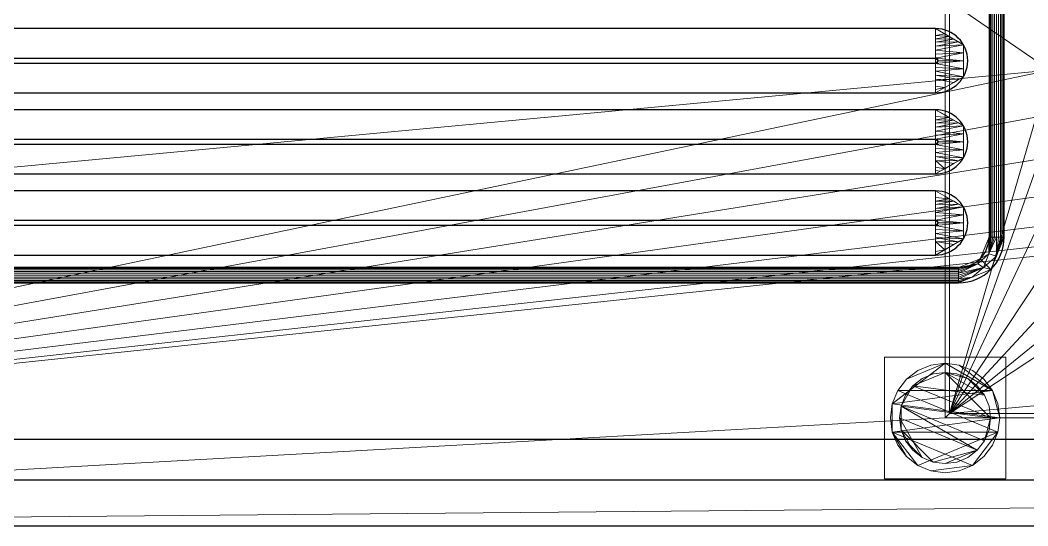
# Model space of a CAD drawing. Header units: millimetres. Extents: x -1 to 1801, y -701 to 1.
# Drawn here: x 330.9 to 662.8, y -700 to -533.6 of the extents above; entities that cross this region are included whole.
import ezdxf

# ---------------------------------------------------------------- set-up
doc = ezdxf.new("R2010")
doc.units = ezdxf.units.MM
for name, color, linetype in [('IQ_200_2D', 1, 'Continuous'), ('IQ_200_3D', 1, 'Continuous'), ('IQ_204_2D', 7, 'Continuous'), ('IQ_204_3D', 7, 'Continuous')]:
    doc.layers.add(name, color=color, linetype=linetype)

msp = doc.modelspace()

# ---------------------------------------------------------------- linework, layer by layer
at = {"layer": 'IQ_200_2D'}
msp.add_line((0, -700), (1800, -700), dxfattribs=at)
at = {"layer": 'IQ_204_2D'}
for p, q in [((649.96, -115), (649.96, -605)), ((654.96, -605), (654.96, -115)), ((632.38, -536.34), (73.48, -536.34)), ((73.44, -546.02), (632.34, -546.02)), ((632.34, -547.78), (73.44, -547.78)), ((73.48, -557.46), (632.38, -557.46)), ((632.38, -563.04), (73.48, -563.04)), ((73.44, -572.72), (632.34, -572.72)), ((632.34, -574.48), (73.44, -574.48)), ((73.48, -584.16), (632.38, -584.16)), ((632.38, -589.74), (73.48, -589.74)), ((73.44, -599.42), (632.34, -599.42)), ((632.34, -601.18), (73.44, -601.18)), ((73.48, -610.86), (632.38, -610.86)), ((639.96, -615), (66, -615)), ((66, -620), (639.96, -620)), ((1710, -671.61), (90, -671.61)), ((90, -684.89), (1710, -684.89))]:
    msp.add_line(p, q, dxfattribs=at)
for centre, radius, end in [((632.38, -546.9), 10.56, 90), ((632.34, -546.9), 0.877, 90), ((632.38, -573.6), 10.56, 90), ((632.34, -573.6), 0.877, 90), ((632.38, -600.3), 10.56, 90), ((632.34, -600.3), 0.877, 90), ((639.96, -605), 15, 0), ((639.96, -605), 10, 0)]:
    msp.add_arc(centre, radius, 270, end, dxfattribs=at)

# ---------------------------------------------------------------- meshes
at = {"layer": 'IQ_200_3D', "lineweight": 18}
mesh = msp.add_polyface(dxfattribs=at)
corners = [(0, 0, 850), (0, -700, 850), (1800, -700, 850), (1800, 0, 850), (1220, -550, 850), (1220, -150, 850), (1221.87, -135.76, 850), (1227.37, -122.5, 850), (1236.11, -111.11, 850), (1247.5, -102.37, 850), (1260.76, -96.87, 850), (1275, -95, 850), (1675, -95, 850), (1689.24, -96.87, 850), (1702.5, -102.37, 850), (1713.89, -111.11, 850), (1722.63, -122.5, 850), (1728.13, -135.76, 850), (1730, -150, 850), (1730, -550, 850), (1728.13, -564.24, 850), (1722.63, -577.5, 850), (1713.89, -588.89, 850), (1702.5, -597.63, 850), (1689.24, -603.13, 850), (1675, -605, 850), (1275, -605, 850), (1260.76, -603.13, 850), (1247.5, -597.63, 850), (1236.11, -588.89, 850), (1227.37, -577.5, 850), (1221.87, -564.24, 850), (1125, -95, 850), (1139.24, -96.87, 850), (1152.5, -102.37, 850), (1163.89, -111.11, 850), (1172.63, -122.5, 850), (1178.13, -135.76, 850), (1180, -150, 850), (1180, -550, 850), (1178.13, -564.24, 850), (1172.63, -577.5, 850), (1163.89, -588.89, 850), (1152.5, -597.63, 850), (1139.24, -603.13, 850), (1125, -605, 850), (725, -605, 850), (710.76, -603.13, 850), (697.5, -597.63, 850), (686.11, -588.89, 850), (677.37, -577.5, 850), (671.87, -564.24, 850), (670, -550, 850), (670, -150, 850), (671.87, -135.76, 850), (677.37, -122.5, 850), (686.11, -111.11, 850), (697.5, -102.37, 850), (710.76, -96.87, 850), (725, -95, 850), (1184, -100, 850), (1184.55, -95.86, 850), (1186.14, -92, 850), (1188.69, -88.69, 850), (1192, -86.14, 850), (1195.86, -84.55, 850), (1200, -84, 850), (1204.14, -84.55, 850), (1208, -86.14, 850), (1211.31, -88.69, 850), (1213.86, -92, 850), (1215.45, -95.86, 850), (1216, -100, 850), (1215.45, -104.14, 850), (1213.86, -108, 850), (1211.31, -111.31, 850), (1208, -113.86, 850), (1204.14, -115.45, 850), (1200, -116, 850), (1195.86, -115.45, 850), (1192, -113.86, 850), (1188.69, -111.31, 850), (1186.14, -108, 850), (1184.55, -104.14, 850), (1764.5, -664.5, 850), (635.5, -664.5, 850), (635.5, -84.5, 850), (637, -84.5, 850), (637, -663, 850), (1763, -663, 850), (1763, -84.5, 850), (1764.5, -84.5, 850)]
mesh.append_faces([[corners[k] for k in face] for face in [(47, 88, 48), (85, 1, 86), (39, 4, 40), (27, 44, 28), (24, 89, 25), (21, 89, 22), (15, 90, 16)]], dxfattribs={"vtx0": -1, "vtx1": -1})
mesh.append_faces([[corners[k] for k in face] for face in [(26, 88, 46, 45), (3, 90, 14, 13)]], dxfattribs={"vtx0": -1, "vtx1": -1, "vtx3": -1})
mesh.append_faces([[corners[k] for k in face] for face in [(84, 2, 1, 85), (88, 52, 51), (88, 50, 49), (88, 51, 50), (87, 54, 53), (88, 47, 46), (26, 45, 44, 27), (87, 57, 56), (87, 58, 57), (87, 59, 58), (87, 56, 55), (35, 61, 60), (34, 63, 62), (35, 60, 83), (89, 24, 23), (89, 23, 22), (88, 26, 25, 89), (89, 21, 20), (18, 90, 89, 19), (90, 17, 16), (8, 74, 73), (11, 68, 67), (8, 71, 70, 9), (90, 15, 14), (3, 13, 12), (3, 12, 11), (3, 91, 90)]], dxfattribs={"vtx0": -1, "vtx2": -1})
mesh.append_faces([[corners[k] for k in face] for face in [(3, 66, 65, 87), (11, 67, 66, 3)]], dxfattribs={"vtx0": -1, "vtx2": -1, "vtx3": -1})
mesh.append_faces([[corners[k] for k in face] for face in [(49, 48, 88), (55, 54, 87), (0, 3, 87), (80, 79, 37), (82, 81, 36), (78, 77, 6), (20, 19, 89), (76, 75, 7), (73, 72, 8), (18, 17, 90), (72, 71, 8)]], dxfattribs={"vtx1": -1, "vtx2": -1})
mesh.append_faces([[corners[k] for k in face] for face in [(79, 78, 6, 37), (32, 59, 87, 65)]], dxfattribs={"vtx1": -1, "vtx2": -1, "vtx3": -1})
mesh.append_faces([[corners[k] for k in face] for face in [(88, 87, 53, 52), (29, 28, 44, 43), (30, 29, 43, 42), (4, 31, 41, 40), (6, 5, 38, 37), (81, 80, 37, 36), (31, 30, 42, 41), (62, 61, 35, 34), (1, 0, 87, 86), (65, 64, 33, 32), (64, 63, 34, 33), (36, 35, 83, 82), (5, 4, 39, 38), (77, 76, 7, 6), (3, 2, 84, 91), (8, 7, 75, 74), (10, 9, 70, 69), (11, 10, 69, 68)]], dxfattribs={"vtx1": -1, "vtx3": -1})
mesh = msp.add_polyface(dxfattribs=at)
corners = [(0, -700, 900), (0, -23, 900), (1800, -23, 900), (1800, -700, 900), (1710, -35.11, 900), (90, -35.11, 900), (70.62, -37.66, 900), (52.56, -45.15, 900), (37.05, -57.05, 900), (25.15, -72.56, 900), (17.66, -90.62, 900), (15.11, -110, 900), (15.11, -610, 900), (17.66, -629.38, 900), (25.15, -647.44, 900), (37.05, -662.95, 900), (52.56, -674.85, 900), (70.62, -682.34, 900), (90, -684.89, 900), (1710, -684.89, 900), (1729.38, -682.34, 900), (1747.44, -674.85, 900), (1762.95, -662.95, 900), (1774.85, -647.44, 900), (1782.34, -629.38, 900), (1784.89, -610, 900), (1784.89, -110, 900), (1782.34, -90.62, 900), (1774.85, -72.56, 900), (1762.95, -57.05, 900), (1747.44, -45.15, 900), (1729.38, -37.66, 900)]
mesh.append_faces([[corners[k] for k in face] for face in [(8, 1, 9), (4, 1, 6, 5), (13, 0, 14), (30, 2, 31), (27, 2, 28), (20, 3, 21), (22, 3, 23)]], dxfattribs={"vtx0": -1, "vtx1": -1})
mesh.append_faces([[corners[k] for k in face] for face in [(1, 11, 10), (0, 12, 11, 1), (1, 8, 7), (1, 7, 6), (0, 13, 12), (0, 16, 15), (0, 17, 16), (1, 4, 31, 2), (2, 30, 29), (2, 27, 26), (3, 22, 21), (3, 25, 24)]], dxfattribs={"vtx0": -1, "vtx2": -1})
mesh.append_faces([[corners[k] for k in face] for face in [(10, 9, 1), (15, 14, 0), (29, 28, 2), (24, 23, 3)]], dxfattribs={"vtx1": -1, "vtx2": -1})
mesh.append_faces([[corners[k] for k in face] for face in [(3, 2, 26, 25), (0, 3, 20, 19)]], dxfattribs={"vtx1": -1, "vtx3": -1})
mesh.append_faces([[corners[k] for k in face] for face in [(19, 18, 17, 0)]], dxfattribs={"vtx2": -1, "vtx3": -1})
mesh = msp.add_polyface(dxfattribs=at)
corners = [(90, -48.39, 890), (1710, -48.39, 890), (1733.58, -53.08, 890), (1753.56, -66.44, 890), (1766.92, -86.42, 890), (1771.61, -110, 890), (1771.61, -610, 890), (1766.92, -633.58, 890), (1753.56, -653.56, 890), (1733.58, -666.92, 890), (1710, -671.61, 890), (90, -671.61, 890), (66.42, -666.92, 890), (46.44, -653.56, 890), (33.08, -633.58, 890), (28.39, -610, 890), (28.39, -110, 890), (33.08, -86.42, 890), (46.44, -66.44, 890), (66.42, -53.08, 890), (1220, -150, 890), (1220, -550, 890), (1221.87, -564.24, 890), (1227.37, -577.5, 890), (1236.11, -588.89, 890), (1247.5, -597.63, 890), (1260.76, -603.13, 890), (1275, -605, 890), (1675, -605, 890), (1689.24, -603.13, 890), (1702.5, -597.63, 890), (1713.89, -588.89, 890), (1722.63, -577.5, 890), (1728.13, -564.24, 890), (1730, -550, 890), (1730, -150, 890), (1728.13, -135.76, 890), (1722.63, -122.5, 890), (1713.89, -111.11, 890), (1702.5, -102.37, 890), (1689.24, -96.87, 890), (1675, -95, 890), (1275, -95, 890), (1260.76, -96.87, 890), (1247.5, -102.37, 890), (1236.11, -111.11, 890), (1227.37, -122.5, 890), (1221.87, -135.76, 890), (1180, -150, 890), (1178.13, -135.76, 890), (1172.63, -122.5, 890), (1163.89, -111.11, 890), (1152.5, -102.37, 890), (1139.24, -96.87, 890), (1125, -95, 890), (725, -95, 890), (710.76, -96.87, 890), (697.5, -102.37, 890), (686.11, -111.11, 890), (677.37, -122.5, 890), (671.87, -135.76, 890), (670, -150, 890), (670, -550, 890), (671.87, -564.24, 890), (677.37, -577.5, 890), (686.11, -588.89, 890), (697.5, -597.63, 890), (710.76, -603.13, 890), (725, -605, 890), (1125, -605, 890), (1139.24, -603.13, 890), (1152.5, -597.63, 890), (1163.89, -588.89, 890), (1172.63, -577.5, 890), (1178.13, -564.24, 890), (1180, -550, 890), (1216, -100, 890), (1215.45, -95.86, 890), (1213.86, -92, 890), (1211.31, -88.69, 890), (1208, -86.14, 890), (1204.14, -84.55, 890), (1200, -84, 890), (1195.86, -84.55, 890), (1192, -86.14, 890), (1188.69, -88.69, 890), (1186.14, -92, 890), (1184.55, -95.86, 890), (1184, -100, 890), (1184.55, -104.14, 890), (1186.14, -108, 890), (1188.69, -111.31, 890), (1192, -113.86, 890), (1195.86, -115.45, 890), (1200, -116, 890), (1204.14, -115.45, 890), (1208, -113.86, 890), (1211.31, -111.31, 890), (1213.86, -108, 890), (1215.45, -104.14, 890)]
mesh.append_faces([[corners[k] for k in face] for face in [(12, 15, 14, 13)]], dxfattribs={"vtx0": -1})
mesh.append_faces([[corners[k] for k in face] for face in [(65, 11, 66), (64, 11, 65), (15, 62, 16), (62, 11, 63), (73, 22, 74), (57, 0, 58), (19, 16, 0), (86, 52, 87), (7, 30, 9, 8), (32, 6, 33), (96, 46, 97), (76, 45, 77)]], dxfattribs={"vtx0": -1, "vtx1": -1})
mesh.append_faces([[corners[k] for k in face] for face in [(93, 49, 47, 94)]], dxfattribs={"vtx0": -1, "vtx1": -1, "vtx2": -1})
mesh.append_faces([[corners[k] for k in face] for face in [(69, 10, 28, 27), (42, 1, 82, 81)]], dxfattribs={"vtx0": -1, "vtx1": -1, "vtx3": -1})
mesh.append_faces([[corners[k] for k in face] for face in [(0, 61, 60), (0, 60, 59), (22, 73, 72, 23), (47, 49, 48, 20), (91, 50, 49, 92), (0, 57, 56), (51, 90, 89), (49, 93, 92), (20, 48, 75, 21), (95, 47, 46, 96), (47, 95, 94), (29, 10, 9, 30), (6, 31, 30, 7), (4, 37, 36, 5), (46, 98, 97), (1, 39, 38, 2), (82, 1, 0)]], dxfattribs={"vtx0": -1, "vtx2": -1})
mesh.append_faces([[corners[k] for k in face] for face in [(16, 62, 61, 0)]], dxfattribs={"vtx0": -1, "vtx2": -1, "vtx3": -1})
mesh.append_faces([[corners[k] for k in face] for face in [(64, 63, 11), (67, 66, 11), (68, 67, 11), (59, 58, 0), (56, 55, 0), (89, 88, 51), (29, 28, 10), (24, 23, 72), (32, 31, 6), (34, 33, 6), (36, 35, 5), (76, 99, 45), (79, 78, 44), (38, 37, 4), (41, 40, 1), (42, 41, 1), (40, 39, 1)]], dxfattribs={"vtx1": -1, "vtx2": -1})
mesh.append_faces([[corners[k] for k in face] for face in [(12, 11, 62, 15), (83, 82, 0, 55)]], dxfattribs={"vtx1": -1, "vtx2": -1, "vtx3": -1})
mesh.append_faces([[corners[k] for k in face] for face in [(27, 26, 70, 69), (26, 25, 71, 70), (11, 10, 69, 68), (22, 21, 75, 74), (25, 24, 72, 71), (86, 85, 53, 52), (84, 83, 55, 54), (85, 84, 54, 53), (91, 90, 51, 50), (52, 51, 88, 87), (6, 5, 35, 34), (46, 45, 99, 98), (43, 42, 81, 80), (45, 44, 78, 77), (44, 43, 80, 79)]], dxfattribs={"vtx1": -1, "vtx3": -1})
mesh.append_faces([[corners[k] for k in face] for face in [(4, 3, 2, 38)]], dxfattribs={"vtx2": -1, "vtx3": -1})
mesh.append_faces([[corners[k] for k in face] for face in [(19, 18, 17, 16)]], dxfattribs={"vtx3": -1})
mesh = msp.add_polyface(dxfattribs=at)
corners = [(1764.5, -664.5, 600), (1764.5, -84.5, 600), (1763, -84.5, 600), (1763, -663, 600), (637, -663, 600), (637, -84.5, 600), (635.5, -84.5, 600), (635.5, -664.5, 600)]
mesh.append_faces([[corners[k] for k in face] for face in [(5, 4, 7, 6)]], dxfattribs={"vtx1": -1})
mesh.append_faces([[corners[k] for k in face] for face in [(0, 7, 4, 3)]], dxfattribs={"vtx1": -1, "vtx3": -1})
mesh.append_faces([[corners[k] for k in face] for face in [(2, 1, 0, 3)]], dxfattribs={"vtx2": -1})
mesh = msp.add_polyface(dxfattribs=at)
corners = [(635.5, -84.5, 600), (635.5, -84.5, 850), (635.5, -664.5, 850), (635.5, -664.5, 600)]
mesh.append_faces([[corners[k] for k in face] for face in [(3, 2, 1, 0)]])
mesh = msp.add_polyface(dxfattribs=at)
corners = [(637, -663, 600), (637, -663, 850), (637, -84.5, 850), (637, -84.5, 600)]
mesh.append_faces([[corners[k] for k in face] for face in [(3, 2, 1, 0)]])
mesh = msp.add_polyface(dxfattribs=at)
corners = [(655.5, -644.5, 850), (655.5, -684.5, 850), (615.5, -684.5, 850), (615.5, -644.5, 850)]
mesh.append_faces([[corners[k] for k in face] for face in [(3, 2, 1, 0)]])
mesh = msp.add_polyface(dxfattribs=at)
corners = [(615.5, -684.5, 75), (655.5, -684.5, 75), (655.5, -644.5, 75), (615.5, -644.5, 75)]
mesh.append_faces([[corners[k] for k in face] for face in [(3, 2, 1, 0)]])
mesh = msp.add_polyface(dxfattribs=at)
corners = [(615.5, -644.5, 850), (615.5, -644.5, 75), (655.5, -644.5, 75), (655.5, -644.5, 850)]
mesh.append_faces([[corners[k] for k in face] for face in [(3, 2, 1, 0)]])
mesh = msp.add_polyface(dxfattribs=at)
corners = [(615.5, -684.5, 850), (615.5, -684.5, 75), (615.5, -644.5, 75), (615.5, -644.5, 850)]
mesh.append_faces([[corners[k] for k in face] for face in [(3, 2, 1, 0)]])
mesh = msp.add_polyface(dxfattribs=at)
corners = [(653.5, -664.5, 5), (652.89, -669.16, 5), (651.09, -673.5, 5), (648.23, -677.23, 5), (644.5, -680.09, 5), (640.16, -681.89, 5), (635.5, -682.5, 5), (630.84, -681.89, 5), (626.5, -680.09, 5), (622.77, -677.23, 5), (619.91, -673.5, 5), (618.11, -669.16, 5), (617.5, -664.5, 5), (618.11, -659.84, 5), (619.91, -655.5, 5), (622.77, -651.77, 5), (626.5, -648.91, 5), (630.84, -647.11, 5), (635.5, -646.5, 5), (640.16, -647.11, 5), (644.5, -648.91, 5), (648.23, -651.77, 5), (651.09, -655.5, 5), (652.89, -659.84, 5)]
mesh.append_faces([[corners[k] for k in face] for face in [(1, 4, 3, 2), (15, 18, 17, 16)]], dxfattribs={"vtx0": -1})
mesh.append_faces([[corners[k] for k in face] for face in [(11, 8, 7, 4), (4, 1, 0, 11), (22, 19, 18, 13)]], dxfattribs={"vtx0": -1, "vtx2": -1, "vtx3": -1})
mesh.append_faces([[corners[k] for k in face] for face in [(18, 15, 14, 13), (13, 0, 23, 22)]], dxfattribs={"vtx0": -1, "vtx3": -1})
mesh.append_faces([[corners[k] for k in face] for face in [(10, 9, 8, 11)]], dxfattribs={"vtx2": -1})
mesh.append_faces([[corners[k] for k in face] for face in [(13, 12, 11, 0)]], dxfattribs={"vtx2": -1, "vtx3": -1})
mesh.append_faces([[corners[k] for k in face] for face in [(7, 6, 5, 4), (22, 21, 20, 19)]], dxfattribs={"vtx3": -1})
mesh = msp.add_polyface(dxfattribs=at)
corners = [(653.5, -664.5, 0), (652.89, -659.84, 0), (651.09, -655.5, 0), (648.23, -651.77, 0), (644.5, -648.91, 0), (640.16, -647.11, 0), (635.5, -646.5, 0), (630.84, -647.11, 0), (626.5, -648.91, 0), (622.77, -651.77, 0), (619.91, -655.5, 0), (618.11, -659.84, 0), (617.5, -664.5, 0), (618.11, -669.16, 0), (619.91, -673.5, 0), (622.77, -677.23, 0), (626.5, -680.09, 0), (630.84, -681.89, 0), (635.5, -682.5, 0), (640.16, -681.89, 0), (644.5, -680.09, 0), (648.23, -677.23, 0), (651.09, -673.5, 0), (652.89, -669.16, 0)]
mesh.append_faces([[corners[k] for k in face] for face in [(2, 5, 4, 3), (17, 20, 19, 18)]], dxfattribs={"vtx0": -1})
mesh.append_faces([[corners[k] for k in face] for face in [(15, 13, 23, 16)]], dxfattribs={"vtx0": -1, "vtx1": -1, "vtx2": -1})
mesh.append_faces([[corners[k] for k in face] for face in [(6, 2, 10, 9)]], dxfattribs={"vtx0": -1, "vtx1": -1, "vtx3": -1})
mesh.append_faces([[corners[k] for k in face] for face in [(13, 11, 10, 23), (20, 17, 16, 23)]], dxfattribs={"vtx0": -1, "vtx2": -1, "vtx3": -1})
mesh.append_faces([[corners[k] for k in face] for face in [(1, 0, 2), (14, 13, 15), (12, 11, 13)]], dxfattribs={"vtx1": -1})
mesh.append_faces([[corners[k] for k in face] for face in [(6, 5, 2)]], dxfattribs={"vtx1": -1, "vtx2": -1})
mesh.append_faces([[corners[k] for k in face] for face in [(0, 23, 10, 2)]], dxfattribs={"vtx1": -1, "vtx2": -1, "vtx3": -1})
mesh.append_faces([[corners[k] for k in face] for face in [(9, 8, 7, 6), (23, 22, 21, 20)]], dxfattribs={"vtx3": -1})
mesh = msp.add_polyface(dxfattribs=at)
corners = [(653.5, -664.5, 5), (652.89, -659.84, 5), (651.09, -655.5, 5), (648.23, -651.77, 5), (644.5, -648.91, 5), (640.16, -647.11, 5), (635.5, -646.5, 5), (630.84, -647.11, 5), (626.5, -648.91, 5), (622.77, -651.77, 5), (619.91, -655.5, 5), (618.11, -659.84, 5), (617.5, -664.5, 5), (617.5, -664.5, 0), (618.11, -659.84, 0), (619.91, -655.5, 0), (622.77, -651.77, 0), (626.5, -648.91, 0), (630.84, -647.11, 0), (635.5, -646.5, 0), (640.16, -647.11, 0), (644.5, -648.91, 0), (648.23, -651.77, 0), (651.09, -655.5, 0), (652.89, -659.84, 0), (653.5, -664.5, 0)]
mesh.append_faces([[corners[k] for k in face] for face in [(12, 11, 14, 13), (25, 24, 1, 0)]], dxfattribs={"vtx1": -1})
mesh.append_faces([[corners[k] for k in face] for face in [(11, 10, 15, 14), (9, 8, 17, 16), (10, 9, 16, 15), (8, 7, 18, 17), (19, 18, 7, 6), (6, 5, 20, 19), (5, 4, 21, 20), (3, 2, 23, 22), (4, 3, 22, 21), (2, 1, 24, 23)]], dxfattribs={"vtx1": -1, "vtx3": -1})
mesh = msp.add_polyface(dxfattribs=at)
corners = [(655.5, -644.5, 850), (655.5, -644.5, 75), (655.5, -684.5, 75), (655.5, -684.5, 850)]
mesh.append_faces([[corners[k] for k in face] for face in [(3, 2, 1, 0)]])
mesh = msp.add_polyface(dxfattribs=at)
corners = [(650.5, -664.5, 75), (649.99, -668.38, 75), (648.49, -672, 75), (646.11, -675.11, 75), (643, -677.49, 75), (639.38, -678.99, 75), (635.5, -679.5, 75), (631.62, -678.99, 75), (628, -677.49, 75), (624.89, -675.11, 75), (622.51, -672, 75), (621.01, -668.38, 75), (620.5, -664.5, 75), (621.01, -660.62, 75), (622.51, -657, 75), (624.89, -653.89, 75), (628, -651.51, 75), (631.62, -650.01, 75), (635.5, -649.5, 75), (639.38, -650.01, 75), (643, -651.51, 75), (646.11, -653.89, 75), (648.49, -657, 75), (649.99, -660.62, 75)]
mesh.append_faces([[corners[k] for k in face] for face in [(3, 6, 5, 4), (18, 20, 19)]], dxfattribs={"vtx0": -1})
mesh.append_faces([[corners[k] for k in face] for face in [(10, 8, 12, 11), (6, 3, 7)]], dxfattribs={"vtx0": -1, "vtx1": -1})
mesh.append_faces([[corners[k] for k in face] for face in [(20, 18, 15, 22)]], dxfattribs={"vtx0": -1, "vtx1": -1, "vtx2": -1, "vtx3": -1})
mesh.append_faces([[corners[k] for k in face] for face in [(12, 3, 2, 13)]], dxfattribs={"vtx0": -1, "vtx2": -1})
mesh.append_faces([[corners[k] for k in face] for face in [(12, 8, 7, 3)]], dxfattribs={"vtx0": -1, "vtx2": -1, "vtx3": -1})
mesh.append_faces([[corners[k] for k in face] for face in [(13, 2, 1, 0), (0, 15, 14, 13), (15, 0, 23, 22)]], dxfattribs={"vtx0": -1, "vtx3": -1})
mesh.append_faces([[corners[k] for k in face] for face in [(9, 8, 10), (16, 15, 18, 17), (21, 20, 22)]], dxfattribs={"vtx1": -1})
mesh = msp.add_polyface(dxfattribs=at)
corners = [(650.5, -664.5, 5), (649.99, -660.62, 5), (648.49, -657, 5), (646.11, -653.89, 5), (643, -651.51, 5), (639.38, -650.01, 5), (635.5, -649.5, 5), (631.62, -650.01, 5), (628, -651.51, 5), (624.89, -653.89, 5), (622.51, -657, 5), (621.01, -660.62, 5), (620.5, -664.5, 5), (621.01, -668.38, 5), (622.51, -672, 5), (624.89, -675.11, 5), (628, -677.49, 5), (631.62, -678.99, 5), (635.5, -679.5, 5), (639.38, -678.99, 5), (643, -677.49, 5), (646.11, -675.11, 5), (648.49, -672, 5), (649.99, -668.38, 5)]
mesh.append_faces([[corners[k] for k in face] for face in [(22, 0, 23), (11, 13, 12)]], dxfattribs={"vtx0": -1})
mesh.append_faces([[corners[k] for k in face] for face in [(15, 13, 17, 16), (17, 21, 18)]], dxfattribs={"vtx0": -1, "vtx1": -1})
mesh.append_faces([[corners[k] for k in face] for face in [(21, 11, 0, 22)]], dxfattribs={"vtx0": -1, "vtx1": -1, "vtx2": -1})
mesh.append_faces([[corners[k] for k in face] for face in [(11, 9, 6, 0), (17, 13, 11, 21)]], dxfattribs={"vtx0": -1, "vtx1": -1, "vtx2": -1, "vtx3": -1})
mesh.append_faces([[corners[k] for k in face] for face in [(2, 6, 5, 4), (6, 2, 1, 0)]], dxfattribs={"vtx0": -1, "vtx3": -1})
mesh.append_faces([[corners[k] for k in face] for face in [(3, 2, 4), (14, 13, 15)]], dxfattribs={"vtx1": -1})
mesh.append_faces([[corners[k] for k in face] for face in [(8, 7, 6, 9), (11, 10, 9)]], dxfattribs={"vtx2": -1})
mesh.append_faces([[corners[k] for k in face] for face in [(21, 20, 19, 18)]], dxfattribs={"vtx3": -1})
mesh = msp.add_polyface(dxfattribs=at)
corners = [(650.5, -664.5, 75), (649.99, -660.62, 75), (648.49, -657, 75), (646.11, -653.89, 75), (643, -651.51, 75), (639.38, -650.01, 75), (635.5, -649.5, 75), (631.62, -650.01, 75), (628, -651.51, 75), (624.89, -653.89, 75), (622.51, -657, 75), (621.01, -660.62, 75), (620.5, -664.5, 75), (620.5, -664.5, 5), (621.01, -660.62, 5), (622.51, -657, 5), (624.89, -653.89, 5), (628, -651.51, 5), (631.62, -650.01, 5), (635.5, -649.5, 5), (639.38, -650.01, 5), (643, -651.51, 5), (646.11, -653.89, 5), (648.49, -657, 5), (649.99, -660.62, 5), (650.5, -664.5, 5)]
mesh.append_faces([[corners[k] for k in face] for face in [(7, 18, 17, 8), (8, 17, 16, 9), (6, 19, 18, 7), (14, 11, 10, 15), (4, 21, 20, 5), (3, 22, 21, 4), (1, 24, 23, 2), (2, 23, 22, 3), (19, 6, 5, 20)]], dxfattribs={"vtx0": -1, "vtx2": -1})
mesh.append_faces([[corners[k] for k in face] for face in [(12, 11, 14, 13)]], dxfattribs={"vtx1": -1})
mesh.append_faces([[corners[k] for k in face] for face in [(16, 15, 10, 9)]], dxfattribs={"vtx1": -1, "vtx3": -1})
mesh.append_faces([[corners[k] for k in face] for face in [(0, 25, 24, 1)]], dxfattribs={"vtx2": -1})
mesh = msp.add_polyface(dxfattribs=at)
corners = [(1763, -663, 600), (1763, -663, 850), (637, -663, 850), (637, -663, 600)]
mesh.append_faces([[corners[k] for k in face] for face in [(3, 2, 1, 0)]])
mesh = msp.add_polyface(dxfattribs=at)
corners = [(617.5, -664.5, 5), (618.11, -669.16, 5), (619.91, -673.5, 5), (622.77, -677.23, 5), (626.5, -680.09, 5), (630.84, -681.89, 5), (635.5, -682.5, 5), (640.16, -681.89, 5), (644.5, -680.09, 5), (648.23, -677.23, 5), (651.09, -673.5, 5), (652.89, -669.16, 5), (653.5, -664.5, 5), (653.5, -664.5, 0), (652.89, -669.16, 0), (651.09, -673.5, 0), (648.23, -677.23, 0), (644.5, -680.09, 0), (640.16, -681.89, 0), (635.5, -682.5, 0), (630.84, -681.89, 0), (626.5, -680.09, 0), (622.77, -677.23, 0), (619.91, -673.5, 0), (618.11, -669.16, 0), (617.5, -664.5, 0)]
mesh.append_faces([[corners[k] for k in face] for face in [(12, 11, 14, 13), (25, 24, 1, 0)]], dxfattribs={"vtx1": -1})
mesh.append_faces([[corners[k] for k in face] for face in [(11, 10, 15, 14), (9, 8, 17, 16), (10, 9, 16, 15), (8, 7, 18, 17), (19, 18, 7, 6), (6, 5, 20, 19), (5, 4, 21, 20), (3, 2, 23, 22), (4, 3, 22, 21), (2, 1, 24, 23)]], dxfattribs={"vtx1": -1, "vtx3": -1})
mesh = msp.add_polyface(dxfattribs=at)
corners = [(620.5, -664.5, 75), (621.01, -668.38, 75), (622.51, -672, 75), (624.89, -675.11, 75), (628, -677.49, 75), (631.62, -678.99, 75), (635.5, -679.5, 75), (639.38, -678.99, 75), (643, -677.49, 75), (646.11, -675.11, 75), (648.49, -672, 75), (649.99, -668.38, 75), (650.5, -664.5, 75), (650.5, -664.5, 5), (649.99, -668.38, 5), (648.49, -672, 5), (646.11, -675.11, 5), (643, -677.49, 5), (639.38, -678.99, 5), (635.5, -679.5, 5), (631.62, -678.99, 5), (628, -677.49, 5), (624.89, -675.11, 5), (622.51, -672, 5), (621.01, -668.38, 5), (620.5, -664.5, 5)]
mesh.append_faces([[corners[k] for k in face] for face in [(11, 14, 13, 12)]], dxfattribs={"vtx0": -1})
mesh.append_faces([[corners[k] for k in face] for face in [(10, 15, 14, 11), (9, 16, 15, 10), (7, 18, 17, 8), (8, 17, 16, 9), (6, 19, 18, 7), (4, 21, 20, 5), (3, 22, 21, 4), (1, 24, 23, 2), (2, 23, 22, 3), (19, 6, 5, 20)]], dxfattribs={"vtx0": -1, "vtx2": -1})
mesh.append_faces([[corners[k] for k in face] for face in [(0, 25, 24, 1)]], dxfattribs={"vtx2": -1})
mesh = msp.add_polyface(dxfattribs=at)
corners = [(635.5, -664.5, 600), (635.5, -664.5, 850), (1764.5, -664.5, 850), (1764.5, -664.5, 600)]
mesh.append_faces([[corners[k] for k in face] for face in [(3, 2, 1, 0)]])
mesh = msp.add_polyface(dxfattribs=at)
corners = [(1710, -671.61, 890), (1710, -684.89, 900), (90, -684.89, 900), (90, -671.61, 890)]
mesh.append_faces([[corners[k] for k in face] for face in [(3, 2, 1, 0)]])
mesh = msp.add_polyface(dxfattribs=at)
corners = [(655.5, -684.5, 850), (655.5, -684.5, 75), (615.5, -684.5, 75), (615.5, -684.5, 850)]
mesh.append_faces([[corners[k] for k in face] for face in [(3, 2, 1, 0)]])
mesh = msp.add_polyface(dxfattribs=at)
corners = [(0, -700, 900), (1800, -700, 900), (1800, -700, 850), (0, -700, 850)]
mesh.append_faces([[corners[k] for k in face] for face in [(3, 2, 1, 0)]])
at = {"layer": 'IQ_204_3D', "lineweight": 18}
mesh = msp.add_polyface(dxfattribs=at)
corners = [(654.96, -605, 890), (654.96, -115, 890), (650.57, -104.39, 890), (639.96, -100, 890), (66, -100, 890), (55.39, -104.39, 890), (51, -115, 890), (51, -605, 890), (55.39, -615.61, 890), (66, -620, 890), (639.96, -620, 890), (650.57, -615.61, 890), (66, -105, 890), (639.96, -105, 890), (647.03, -107.93, 890), (649.96, -115, 890), (649.96, -605, 890), (647.03, -612.07, 890), (639.96, -615, 890), (66, -615, 890), (58.93, -612.07, 890), (56, -605, 890), (56, -115, 890), (58.93, -107.93, 890)]
mesh.append_faces([[corners[k] for k in face] for face in [(0, 16, 15, 1), (2, 14, 13, 3), (16, 0, 11, 17), (9, 19, 18, 10), (5, 23, 22, 6), (8, 20, 19, 9)]], dxfattribs={"vtx0": -1, "vtx2": -1})
mesh.append_faces([[corners[k] for k in face] for face in [(2, 1, 15, 14), (4, 3, 13, 12), (11, 10, 18, 17), (5, 4, 12, 23), (7, 6, 22, 21), (21, 20, 8, 7)]], dxfattribs={"vtx1": -1, "vtx3": -1})
mesh = msp.add_polyface(dxfattribs=at)
corners = [(654.96, -605, 890), (654.87, -605, 890.65), (654.62, -605, 891.25), (654.23, -605, 891.77), (653.71, -605, 892.17), (653.11, -605, 892.41), (652.46, -605, 892.5), (651.81, -605, 892.41), (651.21, -605, 892.17), (650.69, -605, 891.77), (650.29, -605, 891.25), (650.04, -605, 890.65), (649.96, -605, 890), (649.96, -115, 890), (650.04, -115, 890.65), (650.29, -115, 891.25), (650.69, -115, 891.77), (651.21, -115, 892.17), (651.81, -115, 892.41), (652.46, -115, 892.5), (653.11, -115, 892.41), (653.71, -115, 892.17), (654.23, -115, 891.77), (654.62, -115, 891.25), (654.87, -115, 890.65), (654.96, -115, 890)]
mesh.append_faces([[corners[k] for k in face] for face in [(12, 11, 14, 13)]], dxfattribs={"vtx1": -1})
mesh.append_faces([[corners[k] for k in face] for face in [(11, 10, 15, 14), (9, 8, 17, 16), (10, 9, 16, 15), (8, 7, 18, 17), (19, 18, 7, 6), (5, 4, 21, 20), (4, 3, 22, 21), (2, 1, 24, 23), (3, 2, 23, 22), (6, 5, 20, 19)]], dxfattribs={"vtx1": -1, "vtx3": -1})
mesh.append_faces([[corners[k] for k in face] for face in [(1, 0, 25, 24)]], dxfattribs={"vtx3": -1})
mesh = msp.add_polyface(dxfattribs=at)
corners = [(632.38, -536.34, 890), (73.48, -536.34, 890), (64.34, -541.62, 890), (64.34, -552.18, 890), (73.48, -557.46, 890), (632.38, -557.46, 890), (641.53, -552.18, 890), (641.53, -541.62, 890)]
mesh.append_faces([[corners[k] for k in face] for face in [(1, 4, 3, 2)]], dxfattribs={"vtx0": -1})
mesh.append_faces([[corners[k] for k in face] for face in [(5, 4, 1, 0)]], dxfattribs={"vtx1": -1, "vtx3": -1})
mesh.append_faces([[corners[k] for k in face] for face in [(7, 6, 5, 0)]], dxfattribs={"vtx2": -1})
mesh = msp.add_polyface(dxfattribs=at)
corners = [(632.38, -536.34, 890), (632.34, -546.02, 898), (73.44, -546.02, 898), (73.48, -536.34, 890)]
mesh.append_faces([[corners[k] for k in face] for face in [(3, 2, 1, 0)]])
mesh = msp.add_polyface(dxfattribs=at)
corners = [(632.38, -536.34, 890), (641.53, -541.62, 890), (641.53, -552.18, 890), (632.38, -557.46, 890), (632.34, -547.78, 898), (633.21, -546.9, 898), (632.34, -546.02, 898), (641.53, -546.9, 890), (632.36, -553.01, 893.68), (632.36, -540.79, 893.68), (632.35, -550.39, 895.84), (632.35, -543.41, 895.84), (638.33, -554.03, 890), (638.33, -539.77, 890), (632.36, -542.1, 894.76), (639.93, -540.7, 890), (632.36, -551.7, 894.76), (639.93, -553.1, 890), (641.53, -549.54, 890), (632.34, -549.08, 896.92), (641.53, -544.26, 890), (632.34, -544.72, 896.92), (632.37, -555.23, 891.84), (635.36, -555.74, 890), (633.87, -556.6, 890), (632.38, -556.35, 890.92), (632.37, -538.57, 891.84), (635.36, -538.06, 890), (636.84, -538.91, 890), (632.37, -539.68, 892.76)]
mesh.append_faces([[corners[k] for k in face] for face in [(5, 7, 6), (21, 20, 11), (4, 7, 5), (14, 15, 9), (16, 2, 10), (18, 10, 2), (20, 6, 7), (28, 29, 13)]], dxfattribs={"vtx0": -1, "vtx1": -1})
mesh.append_faces([[corners[k] for k in face] for face in [(23, 22, 25), (14, 1, 15), (18, 4, 19), (28, 26, 29), (9, 15, 13), (12, 8, 22, 23), (13, 29, 9)]], dxfattribs={"vtx0": -1, "vtx2": -1})
mesh.append_faces([[corners[k] for k in face] for face in [(14, 11, 1), (20, 1, 11), (18, 7, 4), (12, 17, 8), (16, 8, 17), (17, 2, 16), (19, 10, 18), (21, 6, 20), (28, 27, 26)]], dxfattribs={"vtx1": -1, "vtx2": -1})
mesh.append_faces([[corners[k] for k in face] for face in [(3, 24, 23, 25), (27, 0, 26)]], dxfattribs={"vtx2": -1})
mesh = msp.add_polyface(dxfattribs=at)
corners = [(632.34, -546.02, 898), (633.21, -546.9, 898), (632.34, -547.78, 898), (73.44, -547.78, 898), (72.56, -546.9, 898), (73.44, -546.02, 898)]
mesh.append_faces([[corners[k] for k in face] for face in [(3, 5, 4)]], dxfattribs={"vtx0": -1})
mesh.append_faces([[corners[k] for k in face] for face in [(0, 5, 3, 2)]], dxfattribs={"vtx1": -1, "vtx3": -1})
mesh.append_faces([[corners[k] for k in face] for face in [(2, 1, 0)]], dxfattribs={"vtx2": -1})
mesh = msp.add_polyface(dxfattribs=at)
corners = [(73.48, -557.46, 890), (73.44, -547.78, 898), (632.34, -547.78, 898), (632.38, -557.46, 890)]
mesh.append_faces([[corners[k] for k in face] for face in [(3, 2, 1, 0)]])
mesh = msp.add_polyface(dxfattribs=at)
corners = [(632.38, -563.04, 890), (73.48, -563.04, 890), (64.34, -568.32, 890), (64.34, -578.88, 890), (73.48, -584.16, 890), (632.38, -584.16, 890), (641.53, -578.88, 890), (641.53, -568.32, 890)]
mesh.append_faces([[corners[k] for k in face] for face in [(1, 4, 3, 2)]], dxfattribs={"vtx0": -1})
mesh.append_faces([[corners[k] for k in face] for face in [(5, 4, 1, 0)]], dxfattribs={"vtx1": -1, "vtx3": -1})
mesh.append_faces([[corners[k] for k in face] for face in [(0, 7, 6, 5)]], dxfattribs={"vtx3": -1})
mesh = msp.add_polyface(dxfattribs=at)
corners = [(632.38, -563.04, 890), (632.34, -572.72, 898), (73.44, -572.72, 898), (73.48, -563.04, 890)]
mesh.append_faces([[corners[k] for k in face] for face in [(3, 2, 1, 0)]])
mesh = msp.add_polyface(dxfattribs=at)
corners = [(632.38, -563.04, 890), (641.53, -568.32, 890), (641.53, -578.88, 890), (632.38, -584.16, 890), (632.34, -574.48, 898), (633.21, -573.6, 898), (632.34, -572.72, 898), (641.53, -573.6, 890), (632.36, -579.71, 893.68), (632.36, -567.49, 893.68), (632.35, -577.09, 895.84), (632.35, -570.11, 895.84), (638.33, -580.73, 890), (638.33, -566.47, 890), (632.36, -568.8, 894.76), (639.93, -567.4, 890), (632.36, -578.4, 894.76), (639.93, -579.8, 890), (641.53, -576.24, 890), (632.34, -575.78, 896.92), (641.53, -570.96, 890), (632.34, -571.42, 896.92), (632.37, -581.93, 891.84), (635.36, -582.44, 890), (633.87, -583.3, 890), (632.38, -583.05, 890.92), (632.37, -565.27, 891.84), (635.36, -564.76, 890), (636.84, -565.61, 890), (632.37, -566.38, 892.76)]
mesh.append_faces([[corners[k] for k in face] for face in [(5, 7, 6), (21, 20, 11), (4, 7, 5), (14, 15, 9), (16, 2, 10), (18, 10, 2), (20, 6, 7), (22, 23, 8), (28, 29, 13)]], dxfattribs={"vtx0": -1, "vtx1": -1})
mesh.append_faces([[corners[k] for k in face] for face in [(14, 1, 15), (18, 4, 19), (28, 26, 29), (9, 15, 13), (13, 29, 9)]], dxfattribs={"vtx0": -1, "vtx2": -1})
mesh.append_faces([[corners[k] for k in face] for face in [(14, 11, 1), (20, 1, 11), (18, 7, 4), (12, 17, 8), (16, 8, 17), (17, 2, 16), (19, 10, 18), (21, 6, 20), (23, 12, 8)]], dxfattribs={"vtx1": -1, "vtx2": -1})
mesh.append_faces([[corners[k] for k in face] for face in [(24, 23, 22, 25)]], dxfattribs={"vtx1": -1, "vtx3": -1})
mesh.append_faces([[corners[k] for k in face] for face in [(25, 3, 24)]], dxfattribs={"vtx2": -1})
mesh.append_faces([[corners[k] for k in face] for face in [(28, 27, 0, 26)]], dxfattribs={"vtx3": -1})
mesh = msp.add_polyface(dxfattribs=at)
corners = [(632.34, -572.72, 898), (633.21, -573.6, 898), (632.34, -574.48, 898), (73.44, -574.48, 898), (72.56, -573.6, 898), (73.44, -572.72, 898)]
mesh.append_faces([[corners[k] for k in face] for face in [(3, 5, 4)]], dxfattribs={"vtx0": -1})
mesh.append_faces([[corners[k] for k in face] for face in [(0, 5, 3, 2)]], dxfattribs={"vtx1": -1, "vtx3": -1})
mesh.append_faces([[corners[k] for k in face] for face in [(2, 1, 0)]], dxfattribs={"vtx2": -1})
mesh = msp.add_polyface(dxfattribs=at)
corners = [(73.48, -584.16, 890), (73.44, -574.48, 898), (632.34, -574.48, 898), (632.38, -584.16, 890)]
mesh.append_faces([[corners[k] for k in face] for face in [(3, 2, 1, 0)]])
mesh = msp.add_polyface(dxfattribs=at)
corners = [(632.38, -589.74, 890), (73.48, -589.74, 890), (64.34, -595.02, 890), (64.34, -605.58, 890), (73.48, -610.86, 890), (632.38, -610.86, 890), (641.53, -605.58, 890), (641.53, -595.02, 890)]
mesh.append_faces([[corners[k] for k in face] for face in [(1, 4, 3, 2)]], dxfattribs={"vtx0": -1})
mesh.append_faces([[corners[k] for k in face] for face in [(5, 4, 1, 0)]], dxfattribs={"vtx1": -1, "vtx3": -1})
mesh.append_faces([[corners[k] for k in face] for face in [(0, 7, 6, 5)]], dxfattribs={"vtx3": -1})
mesh = msp.add_polyface(dxfattribs=at)
corners = [(632.38, -589.74, 890), (632.34, -599.42, 898), (73.44, -599.42, 898), (73.48, -589.74, 890)]
mesh.append_faces([[corners[k] for k in face] for face in [(3, 2, 1, 0)]])
mesh = msp.add_polyface(dxfattribs=at)
corners = [(632.38, -589.74, 890), (641.53, -595.02, 890), (641.53, -605.58, 890), (632.38, -610.86, 890), (632.34, -601.18, 898), (633.21, -600.3, 898), (632.34, -599.42, 898), (641.53, -600.3, 890), (632.36, -606.41, 893.68), (632.36, -594.19, 893.68), (632.35, -603.79, 895.84), (632.35, -596.81, 895.84), (638.33, -607.43, 890), (638.33, -593.17, 890), (632.36, -595.5, 894.76), (639.93, -594.1, 890), (632.36, -605.1, 894.76), (639.93, -606.5, 890), (641.53, -602.94, 890), (632.34, -602.48, 896.92), (641.53, -597.66, 890), (632.34, -598.12, 896.92), (632.37, -608.63, 891.84), (635.36, -609.14, 890), (633.87, -610, 890), (632.38, -609.75, 890.92), (632.37, -591.97, 891.84), (635.36, -591.46, 890), (636.84, -592.31, 890), (632.37, -593.08, 892.76)]
mesh.append_faces([[corners[k] for k in face] for face in [(5, 7, 6), (21, 20, 11), (4, 7, 5), (14, 15, 9), (16, 2, 10), (18, 10, 2), (20, 6, 7), (28, 29, 13)]], dxfattribs={"vtx0": -1, "vtx1": -1})
mesh.append_faces([[corners[k] for k in face] for face in [(14, 1, 15), (18, 4, 19), (28, 26, 29), (9, 15, 13), (13, 29, 9)]], dxfattribs={"vtx0": -1, "vtx2": -1})
mesh.append_faces([[corners[k] for k in face] for face in [(14, 11, 1), (20, 1, 11), (18, 7, 4), (12, 17, 8), (16, 8, 17), (17, 2, 16), (19, 10, 18), (21, 6, 20), (23, 12, 8)]], dxfattribs={"vtx1": -1, "vtx2": -1})
mesh.append_faces([[corners[k] for k in face] for face in [(3, 24, 23, 25)]], dxfattribs={"vtx2": -1})
mesh.append_faces([[corners[k] for k in face] for face in [(8, 22, 25, 23)]], dxfattribs={"vtx2": -1, "vtx3": -1})
mesh.append_faces([[corners[k] for k in face] for face in [(28, 27, 0, 26)]], dxfattribs={"vtx3": -1})
mesh = msp.add_polyface(dxfattribs=at)
corners = [(632.34, -599.42, 898), (633.21, -600.3, 898), (632.34, -601.18, 898), (73.44, -601.18, 898), (72.56, -600.3, 898), (73.44, -599.42, 898)]
mesh.append_faces([[corners[k] for k in face] for face in [(3, 5, 4)]], dxfattribs={"vtx0": -1})
mesh.append_faces([[corners[k] for k in face] for face in [(0, 5, 3, 2)]], dxfattribs={"vtx1": -1, "vtx3": -1})
mesh.append_faces([[corners[k] for k in face] for face in [(2, 1, 0)]], dxfattribs={"vtx2": -1})
mesh = msp.add_polyface(dxfattribs=at)
corners = [(73.48, -610.86, 890), (73.44, -601.18, 898), (632.34, -601.18, 898), (632.38, -610.86, 890)]
mesh.append_faces([[corners[k] for k in face] for face in [(3, 2, 1, 0)]])
mesh = msp.add_polyface(dxfattribs=at)
corners = [(654.96, -605, 890), (650.57, -615.61, 890), (639.96, -620, 890), (639.96, -619.91, 890.65), (639.96, -619.67, 891.25), (639.96, -619.27, 891.77), (639.96, -618.75, 892.17), (639.96, -618.15, 892.41), (639.96, -617.5, 892.5), (639.96, -616.85, 892.41), (639.96, -616.25, 892.17), (639.96, -615.73, 891.77), (639.96, -615.33, 891.25), (639.96, -615.09, 890.65), (639.96, -615, 890), (647.03, -612.07, 890), (649.96, -605, 890), (650.04, -605, 890.65), (650.29, -605, 891.25), (650.69, -605, 891.77), (651.21, -605, 892.17), (651.81, -605, 892.41), (652.46, -605, 892.5), (653.11, -605, 892.41), (653.71, -605, 892.17), (654.23, -605, 891.77), (654.62, -605, 891.25), (654.87, -605, 890.65), (653.09, -609.5, 890), (644.46, -618.14, 890), (648.13, -614.98, 892.47), (652.39, -611.24, 892.06), (649.93, -610.52, 892.24), (646.29, -613.79, 891.86)]
mesh.append_faces([[corners[k] for k in face] for face in [(1, 30, 29), (13, 33, 14), (6, 30, 7), (7, 30, 8), (21, 32, 22), (12, 33, 13), (24, 31, 25), (28, 31, 1), (3, 29, 4)]], dxfattribs={"vtx0": -1, "vtx1": -1})
mesh.append_faces([[corners[k] for k in face] for face in [(32, 15, 33), (30, 6, 29), (32, 30, 31), (17, 15, 32), (30, 32, 33), (28, 25, 31), (1, 31, 30), (33, 9, 30), (32, 31, 22)]], dxfattribs={"vtx0": -1, "vtx1": -1, "vtx2": -1})
mesh.append_faces([[corners[k] for k in face] for face in [(33, 12, 11), (29, 5, 4), (33, 15, 14), (32, 18, 17), (32, 21, 20), (32, 19, 18), (28, 27, 26), (32, 20, 19), (31, 24, 23)]], dxfattribs={"vtx0": -1, "vtx2": -1})
mesh.append_faces([[corners[k] for k in face] for face in [(9, 8, 30), (11, 10, 33), (6, 5, 29), (23, 22, 31), (10, 9, 33), (26, 25, 28)]], dxfattribs={"vtx1": -1, "vtx2": -1})
mesh.append_faces([[corners[k] for k in face] for face in [(3, 2, 29), (28, 0, 27), (17, 16, 15)]], dxfattribs={"vtx2": -1})
mesh = msp.add_polyface(dxfattribs=at)
corners = [(66, -620, 890), (66, -619.91, 890.65), (66, -619.67, 891.25), (66, -619.27, 891.77), (66, -618.75, 892.17), (66, -618.15, 892.41), (66, -617.5, 892.5), (66, -616.85, 892.41), (66, -616.25, 892.17), (66, -615.73, 891.77), (66, -615.33, 891.25), (66, -615.09, 890.65), (66, -615, 890), (639.96, -615, 890), (639.96, -615.09, 890.65), (639.96, -615.33, 891.25), (639.96, -615.73, 891.77), (639.96, -616.25, 892.17), (639.96, -616.85, 892.41), (639.96, -617.5, 892.5), (639.96, -618.15, 892.41), (639.96, -618.75, 892.17), (639.96, -619.27, 891.77), (639.96, -619.67, 891.25), (639.96, -619.91, 890.65), (639.96, -620, 890)]
mesh.append_faces([[corners[k] for k in face] for face in [(12, 11, 14, 13)]], dxfattribs={"vtx1": -1})
mesh.append_faces([[corners[k] for k in face] for face in [(11, 10, 15, 14), (9, 8, 17, 16), (10, 9, 16, 15), (8, 7, 18, 17), (19, 18, 7, 6), (5, 4, 21, 20), (4, 3, 22, 21), (2, 1, 24, 23), (3, 2, 23, 22), (6, 5, 20, 19)]], dxfattribs={"vtx1": -1, "vtx3": -1})
mesh.append_faces([[corners[k] for k in face] for face in [(1, 0, 25, 24)]], dxfattribs={"vtx3": -1})

doc.saveas('drawing.dxf')
